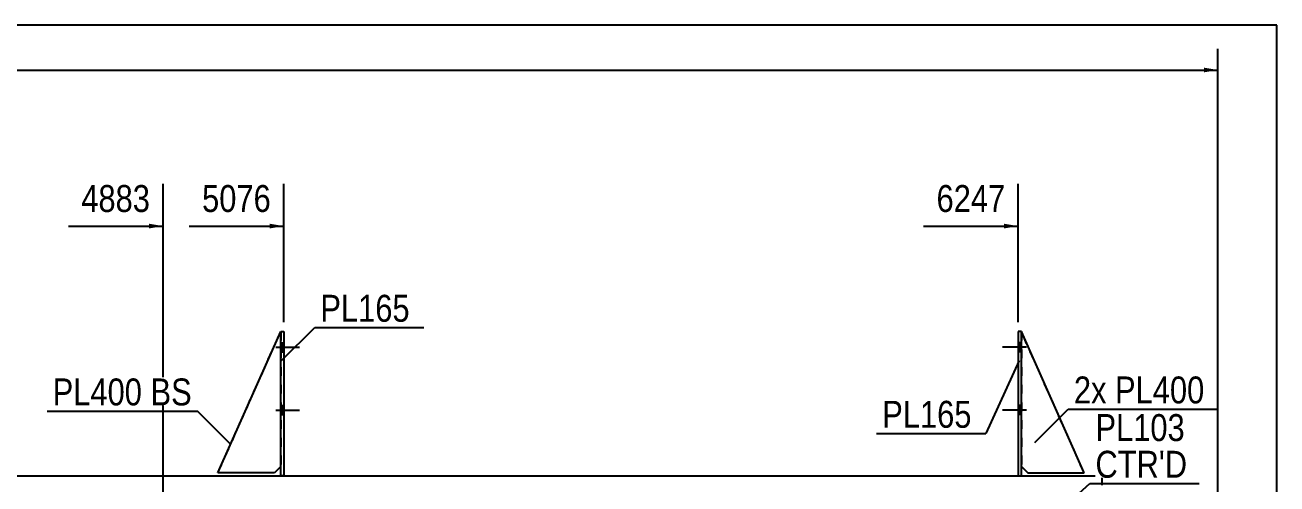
# Model space of a CAD drawing. Header units: millimetres. Extents: x -343 to 60, y -188 to 89.
# Drawn here: x -73.2 to 59.8, y 40.1 to 88.9 of the extents above; entities that cross this region are included whole.
import ezdxf

# ---------------------------------------------------------------- set-up
doc = ezdxf.new("R2010")
doc.units = ezdxf.units.MM
doc.linetypes.add('DXK_LINE_DOT1', pattern=[1.8814, 0.9407, -0.9407])
doc.styles.add('Arial Narrow', font='ARIALN.TTF', dxfattribs={"height": 0.2})

# ---------------------------------------------------------------- blocks, each defined once
blk = doc.blocks.new('Unknown-623466579-1210')
at = {"color": 5, "linetype": 'Continuous'}
for p, q in [((59.85, 88.92), (-340.15, 88.92)), ((59.85, -188.08), (59.85, 88.92))]:
    blk.add_line(p, q, dxfattribs=at)
blk = doc.blocks.new('Bolt-623466579-1828 - 1790')
at = {"linetype": 'Continuous'}
for points in [[(32.69, 54.2), (32.69, 55.13), (32.35, 55.13), (32.35, 54.2)], [(32.69, 54.2), (32.69, 55.13), (32.35, 55.13), (32.35, 54.2)], [(32.69, 54.2), (32.69, 55.13), (32.35, 55.13), (32.35, 54.2)], [(32.69, 47.53), (32.69, 48.47), (32.36, 48.47), (32.36, 47.53)], [(32.69, 47.53), (32.69, 48.47), (32.36, 48.47), (32.36, 47.53)], [(32.69, 47.53), (32.69, 48.47), (32.36, 48.47), (32.36, 47.53)]]:
    blk.add_hatch(color=3, dxfattribs=at).paths.add_polyline_path(points)
at = {"color": 3, "linetype": 'Continuous'}
for p, q in [((33.22, 54.67), (30.69, 54.67)), ((33.22, 54.67), (30.69, 54.67)), ((33.22, 54.67), (30.69, 54.67)), ((32.69, 55.13), (32.35, 55.13)), ((32.69, 55.13), (32.35, 55.13)), ((32.69, 55.13), (32.35, 55.13)), ((32.69, 54.2), (32.35, 54.2)), ((32.69, 54.2), (32.35, 54.2)), ((32.69, 54.2), (32.35, 54.2)), ((33.22, 48), (30.69, 48)), ((33.22, 48), (30.69, 48)), ((33.22, 48), (30.69, 48)), ((32.69, 48.47), (32.36, 48.47)), ((32.69, 48.47), (32.36, 48.47)), ((32.69, 48.47), (32.36, 48.47)), ((32.69, 47.53), (32.36, 47.53)), ((32.69, 47.53), (32.36, 47.53)), ((32.69, 47.53), (32.36, 47.53))]:
    blk.add_line(p, q, dxfattribs=at)
blk = doc.blocks.new('Part-623466579-1833 - 1790')
at = {"color": 2, "linetype": 'Continuous'}
for p, q in [((-164.09, 41), (41.24, 41)), ((41.24, 41), (41.24, 40))]:
    blk.add_line(p, q, dxfattribs=at)
blk = doc.blocks.new('Part-623466579-2113 - 1790')
at = {"color": 2, "linetype": 'Continuous'}
for p, q in [((32.69, 56.33), (32.35, 56.33)), ((32.35, 56.33), (32.36, 41)), ((32.69, 41), (32.69, 56.33))]:
    blk.add_line(p, q, dxfattribs=at)
at = {"color": 7, "linetype": 'DXK_LINE_DOT1'}
blk.add_line((32.36, 41), (32.69, 41), dxfattribs=at)
blk = doc.blocks.new('Part-623466579-2118 - 1790')
at = {"color": 2, "linetype": 'Continuous'}
for p, q in [((-46.03, 41), (-46.03, 56.33)), ((-46.03, 56.33), (-45.69, 56.33)), ((-45.69, 56.33), (-45.69, 41))]:
    blk.add_line(p, q, dxfattribs=at)
at = {"color": 7, "linetype": 'DXK_LINE_DOT1'}
blk.add_line((-45.69, 41), (-46.03, 41), dxfattribs=at)
blk = doc.blocks.new('Bolt-623466579-2437 - 1790')
at = {"linetype": 'Continuous'}
for points in [[(-45.69, 54.2), (-45.69, 55.13), (-46.03, 55.13), (-46.03, 54.2)], [(-45.69, 54.2), (-45.69, 55.13), (-46.03, 55.13), (-46.03, 54.2)], [(-45.69, 54.2), (-45.69, 55.13), (-46.03, 55.13), (-46.03, 54.2)], [(-45.69, 47.53), (-45.69, 48.47), (-46.03, 48.47), (-46.03, 47.53)], [(-45.69, 47.53), (-45.69, 48.47), (-46.03, 48.47), (-46.03, 47.53)], [(-45.69, 47.53), (-45.69, 48.47), (-46.03, 48.47), (-46.03, 47.53)]]:
    blk.add_hatch(color=3, dxfattribs=at).paths.add_polyline_path(points)
at = {"color": 3, "linetype": 'Continuous'}
for p, q in [((-46.56, 54.67), (-44.03, 54.67)), ((-46.56, 54.67), (-44.03, 54.67)), ((-46.56, 54.67), (-44.03, 54.67)), ((-46.03, 55.13), (-45.69, 55.13)), ((-46.03, 55.13), (-45.69, 55.13)), ((-46.03, 55.13), (-45.69, 55.13)), ((-46.03, 54.2), (-45.69, 54.2)), ((-46.03, 54.2), (-45.69, 54.2)), ((-46.03, 54.2), (-45.69, 54.2)), ((-46.56, 48), (-44.03, 48)), ((-46.56, 48), (-44.03, 48)), ((-46.56, 48), (-44.03, 48)), ((-46.03, 48.47), (-45.69, 48.47)), ((-46.03, 48.47), (-45.69, 48.47)), ((-46.03, 48.47), (-45.69, 48.47)), ((-46.03, 47.53), (-45.69, 47.53)), ((-46.03, 47.53), (-45.69, 47.53)), ((-46.03, 47.53), (-45.69, 47.53))]:
    blk.add_line(p, q, dxfattribs=at)
blk = doc.blocks.new('Part-623466579-6855 - 1790')
at = {"color": 2, "linetype": 'Continuous'}
for p, q in [((-52.69, 41.33), (-46.03, 56.33)), ((-46.69, 41.33), (-52.69, 41.33)), ((-46.03, 42), (-46.69, 41.33))]:
    blk.add_line(p, q, dxfattribs=at)
at = {"color": 7, "linetype": 'DXK_LINE_DOT1'}
blk.add_line((-46.03, 56.33), (-46.03, 42), dxfattribs=at)
blk = doc.blocks.new('Part-623466579-6856 - 1790')
at = {"color": 2, "linetype": 'Continuous'}
for p, q in [((39.36, 41.33), (32.69, 56.33)), ((32.69, 42), (33.36, 41.33)), ((33.36, 41.33), (39.36, 41.33))]:
    blk.add_line(p, q, dxfattribs=at)
at = {"color": 7, "linetype": 'DXK_LINE_DOT1'}
blk.add_line((32.69, 56.33), (32.69, 42), dxfattribs=at)
blk = doc.blocks.new('Part-623466579-6867 - 1790')
at = {"color": 7, "linetype": 'DXK_LINE_DOT1'}
for p, q in [((-52.69, 41.33), (-46.03, 56.33)), ((-46.69, 41.33), (-52.69, 41.33)), ((-46.03, 42), (-46.69, 41.33))]:
    blk.add_line(p, q, dxfattribs=at)
blk = doc.blocks.new('Part-623466579-6868 - 1790')
at = {"color": 7, "linetype": 'DXK_LINE_DOT1'}
for p, q in [((39.36, 41.33), (32.69, 56.33)), ((32.69, 42), (33.36, 41.33)), ((33.36, 41.33), (39.36, 41.33))]:
    blk.add_line(p, q, dxfattribs=at)
blk = doc.blocks.new('StraightDimension-623466579-2962 - 1790')
at = {"linetype": 'Continuous'}
blk.add_hatch(color=7, dxfattribs=at).paths.add_polyline_path([(52.08, 84.39), (53.58, 84.14), (52.08, 83.89)])
at = {"color": 7, "linetype": 'Continuous'}
for p, q in [((53.58, -22.85), (53.58, 86.39)), ((-326.82, 84.14), (53.58, 84.14))]:
    blk.add_line(p, q, dxfattribs=at)
blk = doc.blocks.new('StraightDimension-623466579-10317 - 1790')
at = {"linetype": 'Continuous'}
blk.add_hatch(color=7, dxfattribs=at).paths.add_polyline_path([(30.85, 67.8), (32.35, 67.55), (30.85, 67.3)])
at = {"color": 7, "linetype": 'Continuous'}
for p, q in [((32.35, 57.33), (32.35, 72.05)), ((22.29, 67.55), (32.35, 67.55))]:
    blk.add_line(p, q, dxfattribs=at)
at = {"color": 0}
blk.add_wipeout([(31.58, 68.45), (31.58, 72.65), (23.07, 72.65), (23.07, 68.45)], dxfattribs=at)
at = {"color": 3, "style": 'Arial Narrow'}
blk.add_text('6247', height=2.863, dxfattribs=at).set_placement((23.67, 69.05))
blk = doc.blocks.new('StraightDimension-623466579-10318 - 1790')
at = {"linetype": 'Continuous'}
blk.add_hatch(color=7, dxfattribs=at).paths.add_polyline_path([(-47.19, 67.8), (-45.69, 67.55), (-47.19, 67.3)])
at = {"color": 7, "linetype": 'Continuous'}
for p, q in [((-45.69, 57.33), (-45.69, 72.05)), ((-55.75, 67.55), (-45.69, 67.55))]:
    blk.add_line(p, q, dxfattribs=at)
at = {"color": 0}
blk.add_wipeout([(-46.47, 68.45), (-46.47, 72.65), (-54.98, 72.65), (-54.98, 68.45)], dxfattribs=at)
at = {"color": 3, "style": 'Arial Narrow'}
blk.add_text('5076', height=2.863, dxfattribs=at).set_placement((-54.38, 69.05))
blk = doc.blocks.new('StraightDimension-623466579-10319 - 1790')
at = {"linetype": 'Continuous'}
blk.add_hatch(color=7, dxfattribs=at).paths.add_polyline_path([(-60.03, 67.8), (-58.53, 67.55), (-60.03, 67.3)])
at = {"color": 7, "linetype": 'Continuous'}
for p, q in [((-58.53, -39.48), (-58.53, 72.05)), ((-68.59, 67.55), (-58.53, 67.55))]:
    blk.add_line(p, q, dxfattribs=at)
at = {"color": 0}
blk.add_wipeout([(-59.31, 68.45), (-59.31, 72.65), (-67.82, 72.65), (-67.82, 68.45)], dxfattribs=at)
at = {"color": 3, "style": 'Arial Narrow'}
blk.add_text('4883', height=2.863, dxfattribs=at).set_placement((-67.22, 69.05))
blk = doc.blocks.new('Mark-623466579-1985 - 1790')
at = {"color": 0}
for points in [[(50.07, 44.7), (50.07, 47.7), (40.56, 47.7), (40.56, 44.7)], [(50.32, 40.8), (50.32, 43.8), (40.56, 43.8), (40.56, 40.8)]]:
    blk.add_wipeout(points, dxfattribs=at)
for points in [[(50.07, 44.7), (50.07, 47.7), (40.56, 47.7), (40.56, 44.7)], [(50.32, 40.8), (50.32, 43.8), (40.56, 43.8), (40.56, 40.8)]]:
    blk.add_wipeout(points, dxfattribs=at)
at = {"color": 7, "linetype": 'Continuous'}
for p, q in [((35.68, 36.32), (39.96, 40.2)), ((39.96, 40.2), (51.57, 40.2))]:
    blk.add_line(p, q, dxfattribs=at)
at = {"color": 3, "style": 'Arial Narrow'}
blk.add_text('PL103', height=2.863, dxfattribs=at).set_placement((40.56, 44.7))
at = {"color": 1, "style": 'Arial Narrow'}
blk.add_text("CTR'D", height=2.863, dxfattribs=at).set_placement((40.56, 40.8))
blk = doc.blocks.new('Mark-623466579-6840 - 1790')
at = {"color": 0}
blk.add_wipeout([(-32.3, 57.38), (-32.3, 60.38), (-41.81, 60.38), (-41.81, 57.38)], dxfattribs=at)
blk.add_wipeout([(-32.3, 57.38), (-32.3, 60.38), (-41.81, 60.38), (-41.81, 57.38)], dxfattribs=at)
at = {"color": 7, "linetype": 'Continuous'}
for p, q in [((-45.94, 53.25), (-42.41, 56.78)), ((-42.41, 56.78), (-30.8, 56.78))]:
    blk.add_line(p, q, dxfattribs=at)
at = {"color": 3, "style": 'Arial Narrow'}
blk.add_text('PL165', height=2.863, dxfattribs=at).set_placement((-41.81, 57.38))
blk = doc.blocks.new('Mark-623466579-6844 - 1790')
at = {"color": 7, "linetype": 'Continuous'}
blk.add_line((32.44, 53.25), (28.91, 45.51), dxfattribs=at)
at = {"color": 0}
blk.add_wipeout([(27.41, 46.11), (27.41, 49.11), (17.9, 49.11), (17.9, 46.11)], dxfattribs=at)
blk.add_wipeout([(27.41, 46.11), (27.41, 49.11), (17.9, 49.11), (17.9, 46.11)], dxfattribs=at)
at = {"color": 7, "linetype": 'Continuous'}
blk.add_line((17.3, 45.51), (28.91, 45.51), dxfattribs=at)
at = {"color": 3, "style": 'Arial Narrow'}
blk.add_text('PL165', height=2.863, dxfattribs=at).set_placement((17.9, 46.11))
blk = doc.blocks.new('MarkSet-623466579-7019 - 1790')
at = {"color": 0}
for points in [[(-60.76, 48.49), (-60.76, 51.49), (-70.26, 51.49), (-70.26, 48.49)], [(-55.48, 48.49), (-55.48, 51.49), (-59.86, 51.49), (-59.86, 48.49)]]:
    blk.add_wipeout(points, dxfattribs=at)
for points in [[(-60.76, 48.49), (-60.76, 51.49), (-70.26, 51.49), (-70.26, 48.49)], [(-55.48, 48.49), (-55.48, 51.49), (-59.86, 51.49), (-59.86, 48.49)]]:
    blk.add_wipeout(points, dxfattribs=at)
at = {"color": 7, "linetype": 'Continuous'}
for p in [(-70.86, 47.89), (-51.34, 44.35)]:
    blk.add_line(p, (-54.88, 47.89), dxfattribs=at)
at = {"color": 3, "style": 'Arial Narrow'}
for s, p in [('PL400', (-70.26, 48.49)), ('BS', (-59.86, 48.49))]:
    blk.add_text(s, height=2.863, dxfattribs=at).set_placement(p)
blk = doc.blocks.new('MarkSet-623466579-10415 - 1790')
at = {"color": 0}
for points in [[(41.74, 48.7), (41.74, 51.7), (38.27, 51.7), (38.27, 48.7)], [(52.14, 48.7), (52.14, 51.7), (42.64, 51.7), (42.64, 48.7)]]:
    blk.add_wipeout(points, dxfattribs=at)
for points in [[(41.74, 48.7), (41.74, 51.7), (38.27, 51.7), (38.27, 48.7)], [(52.14, 48.7), (52.14, 51.7), (42.64, 51.7), (42.64, 48.7)]]:
    blk.add_wipeout(points, dxfattribs=at)
at = {"color": 7, "linetype": 'Continuous'}
for p, q in [((34.13, 44.56), (37.67, 48.1)), ((37.67, 48.1), (53.64, 48.1))]:
    blk.add_line(p, q, dxfattribs=at)
at = {"color": 3, "style": 'Arial Narrow'}
for s, p in [('2x', (38.27, 48.7)), ('PL400', (42.64, 48.7))]:
    blk.add_text(s, height=2.863, dxfattribs=at).set_placement(p)

msp = doc.modelspace()

# ---------------------------------------------------------------- block references
for name in ['Unknown-623466579-1210', 'Part-623466579-6855 - 1790', 'Part-623466579-6867 - 1790', 'Part-623466579-2118 - 1790', 'Part-623466579-2113 - 1790', 'Part-623466579-6856 - 1790', 'Part-623466579-6868 - 1790', 'Bolt-623466579-2437 - 1790', 'Bolt-623466579-1828 - 1790', 'Part-623466579-1833 - 1790']:
    msp.add_blockref(name, (0, 0))

# ---------------------------------------------------------------- next in the draw order: block references
msp.add_blockref('StraightDimension-623466579-2962 - 1790', (0, 0))

# ---------------------------------------------------------------- next in the draw order: block references
for name in ['StraightDimension-623466579-10319 - 1790', 'StraightDimension-623466579-10318 - 1790', 'StraightDimension-623466579-10317 - 1790', 'Mark-623466579-6844 - 1790', 'Mark-623466579-1985 - 1790']:
    msp.add_blockref(name, (0, 0))

# ---------------------------------------------------------------- next in the draw order: block references
for name in ['Mark-623466579-6840 - 1790', 'MarkSet-623466579-7019 - 1790', 'MarkSet-623466579-10415 - 1790']:
    msp.add_blockref(name, (0, 0))

doc.saveas('drawing.dxf')
